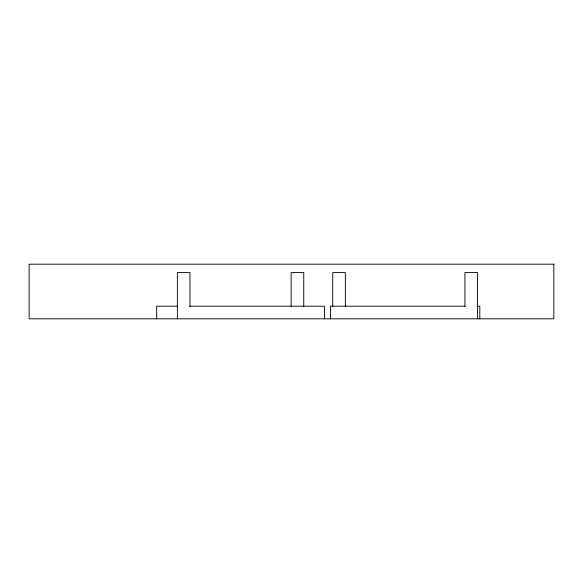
<?xml version="1.0" encoding="UTF-8"?>
<svg xmlns="http://www.w3.org/2000/svg" width="583" height="583" viewBox="0 0 583 583"><rect width="100%" height="100%" fill="white"/><g stroke="black" fill="none" stroke-linecap="round" stroke-linejoin="round"><path stroke-width="0.87" d="M177.575 306.206L156.681 306.206L156.681 318.814M189.388 306.206L324.44 306.206L324.44 318.814M465.27 306.206L330.452 306.206L330.452 318.814M477.083 306.206L479.809 306.206L479.809 318.814M477.528 318.814L477.528 272.589L464.921 272.589L464.921 306.206M345.34 306.206L345.34 272.589L332.733 272.589L332.733 306.126M303.758 306.126L303.758 272.589L291.15 272.589L291.15 306.206M189.971 306.206L189.971 272.589L177.363 272.589L177.363 318.814M553.85 264.186L29.15 264.186L29.15 318.814L553.85 318.814L553.85 264.186"/></g></svg>
